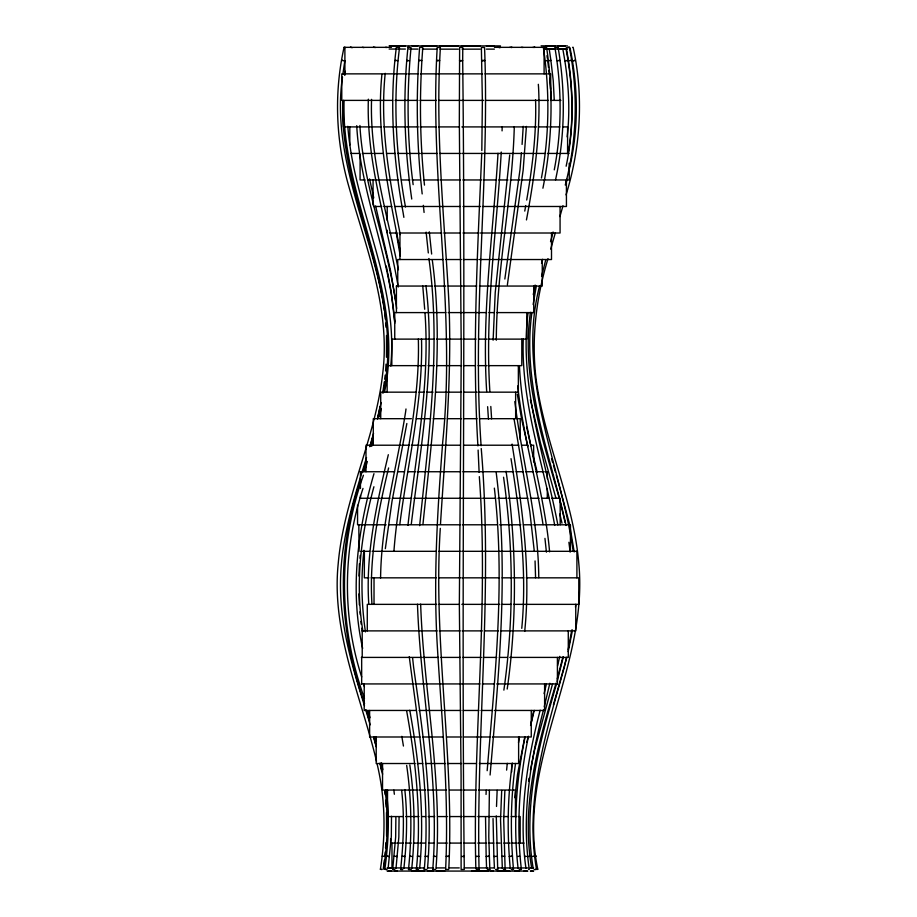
<?xml version="1.0" encoding="UTF-8"?>
<svg xmlns="http://www.w3.org/2000/svg" width="917" height="917" viewBox="0 0 917 917"><rect width="100%" height="100%" fill="white"/><g stroke="black" fill="none" stroke-linecap="round" stroke-linejoin="round"><path stroke-width="1.38" d="M368.37 99.185C366.124 163.215 387.559 224.642 398.253 287.032M371.557 99.368C369.643 157.369 386.917 213.512 398.425 269.747M386.573 835.754L386.504 812.519M493.117 340.196L495.226 292.615L509.726 154.984M496.303 340.23C496.555 268.658 512.385 198.232 514.288 126.752M391.513 816.245L391.33 836.43L388.132 868.388M395.88 817.677L395.663 836.957L392.694 869.35L394.86 869.603M399.067 817.609L398.838 837.095L396.006 868.388M523.275 338.946C520.925 402.678 543.529 463.521 554.728 525.43M380.589 577.997C381.185 521.681 396.992 467.108 405.623 411.79L405.99 408.982M496.28 815.889L497.702 869.465L496.842 869.625M496.51 806.456L497.152 790.305M481.746 153.231C477.677 250.696 471.968 348.334 477.917 445.868M481.815 150.537L482.376 100.859L481.368 47.604M502.069 130.879L502.184 126.672M445.788 869.545L445.616 869.465C449.17 794.477 441.73 719.627 437.237 644.857C433.282 577.08 437.501 509.199 442.751 441.616C456.288 310.141 429.179 179.01 437.214 47.489L440.217 47.489M448.826 868.227C454.396 754.76 432.881 641.843 440.298 528.375M523.229 126.294L522.082 144.428M526.415 126.42L523.183 169.886L507.376 284.878M359.005 576.048L359.43 563.737M486.044 794.443L486.216 790.236M489.391 790.362L488.784 836.694L489.816 869.465M440.389 47.627C435.334 129.205 443.599 210.704 448.356 292.076C452.826 369.505 445.249 446.866 440.492 524.088M427.517 868.319C433.317 800.988 423.001 733.783 413.624 667.289L412.57 657.649M433.214 869.591L432.755 869.465C439.908 780.596 420.502 692.759 417.476 604.223M435.988 868.284C442.98 779.771 423.654 692.312 420.651 604.131M498.011 153.288C493.3 232.62 481.551 311.86 486.686 391.502M501.255 152.027C496.682 231.737 484.692 311.333 489.861 391.353M419.642 868.353C424.869 815.477 419.149 762.325 409.761 710.251M424.846 869.591L424.273 869.465C430.692 798.122 418.335 727.112 409.257 656.618M514.873 797.721L517.509 774.51L524.696 737.383M393.943 551.037C399.296 480.061 420.341 410.587 418.335 338.992M501.691 790.477L500.544 819.97L502.333 868.342M504.866 790.683L503.72 819.993L505.129 869.557M390.722 366.043C398.975 283.112 353.721 207.689 347.83 126.305M487.168 770.693C494.905 676.78 505.393 582.284 494.355 488.131M490.091 775.014C498.71 674.511 508.958 573.308 496.2 472.61M385.587 370.995L386.034 364.141M386.481 357.286L386.515 335.439M422.084 47.375L419.631 47.386C415.768 96.182 416.719 145.299 422.187 193.934M422.806 47.615C419.229 93.385 419.734 139.441 424.479 185.108M417.224 869.591L416.398 869.454C421.671 816.382 416.1 763.013 406.609 710.732M527.963 313.454C519.056 385.541 544.515 455.302 557.891 525.028M411.045 47.604C406.563 93.179 407.114 139.246 413.143 184.649M521.395 152.807L520.019 169.542L504.843 279.02M386.561 856.489L384.865 856.169L385.197 852.076M385.541 847.996L386 842.551M409.062 869.511L408.501 869.431C412.065 834.837 411.699 799.853 406.667 765.42M411.756 868.365C415.321 833.977 414.771 799.2 409.819 764.973M531.929 312.468C521.521 385.484 550.647 455.531 566.064 525.464M521.762 628.351C527.218 571.589 520.054 514.643 511.01 458.66M524.696 631.412C531.161 568.723 521.945 505.886 512.076 444.092M419.642 525.659C428.652 436.996 441.249 347.554 428.915 258.502M422.932 524.513C431.93 436.595 444.298 347.898 432.228 259.591M530.427 312.319C521.269 375.981 542.325 438.372 559.393 498.745M567.13 136.851C570.638 107.621 568.265 78.014 562.832 49.174M381.908 74.449C375.913 134.226 389.06 193.556 400.374 251.9M385.22 73.326C379.569 127.52 389.725 181.6 400.27 234.569M359.98 558.224L360.243 555.461M363.946 550.292C360.839 577.389 361.458 604.911 365.436 631.893M402.758 869.58L400.614 869.396C403.469 843.204 404.592 816.715 401.669 790.477M403.881 868.388C406.77 842.219 407.71 815.752 404.775 789.548M506.608 770.12L507.273 763.322M398.54 47.386L396.362 47.283C389.221 102.532 393.21 158.549 403.193 213.18L403.87 217.352M399.525 47.615C392.763 100.664 395.938 154.492 405.486 207.001M407.95 525.361C415.699 454.947 430.119 384.521 425.007 313.327M411.274 524.306C420.846 445.272 435.907 365.505 425.924 285.657M385.335 548.664L392.04 501.118L406.85 423.505M575.475 607.18L575.784 604.475M503.88 690.123C513.921 619.548 513.612 547.781 503.559 477.23M507.204 689.045C517.532 616.809 516.454 543.368 506.058 471.212M383.237 869.282L384.372 860.089M386.538 869.476L384.831 869.316C388.464 842.987 389.874 816.164 386.08 789.766M381.942 869.568L380.395 869.293C385.885 834.355 385.346 798.409 377.105 763.941M383.707 868.376C387.467 842.677 388.716 816.462 385.083 790.683M512.374 763.07C507.399 797.928 507.101 833.324 510.219 868.365M515.537 763.471C510.505 798.547 510.31 834.172 513.497 869.442L513.463 869.431M344.769 75.423L345.331 71.308M384.452 392.419C405.944 291.87 341.204 200.124 343.932 100.595M399.778 524.673C407.549 462.89 423.218 401.612 421.511 338.935M382.779 392.774L384.28 381.896M384.659 379.18L385.22 375.099M528.593 781.043L528.971 778.304M342.465 77.097C326.704 185.773 407.859 283.972 383.065 393.049M342.855 74.392L344.803 60.889L341.72 60.362L342.534 60.362M533.144 304.49L536.33 285.955M533.27 294.54L535.161 285.061M568.013 153.724C574.271 118.969 572.632 83.206 565.972 48.635M541.431 178.036C549.421 135.051 549.845 90.863 543.38 47.65M571.761 629.979L568.231 649.488M554.269 169.863C562.029 129.595 561.846 88.078 554.911 47.707M518.518 742.61L519.446 737.062M524.765 211.082L525.739 205.557M526.702 200.032C532.399 166.974 536.56 133.458 535.574 99.85M526.45 219.931C534.68 176.179 540.755 131.727 538.543 87.115L538.325 84.307M572.495 630.094L568.162 651.689M525.086 736.993C516.168 780.126 513.107 824.543 518.094 868.376M528.456 736.248C519.343 779.966 516.214 824.979 521.383 869.408L521.36 869.408M542.91 188.214L543.46 185.452C552.24 139.946 553.536 93.098 546.543 47.248L544.377 47.478M380.119 406.414L377.414 418.725M566.144 166.218C574.386 127.245 573.733 86.806 566.202 47.787M379.478 416.776L381.14 408.65M539.551 286.104C515.95 376.727 560.562 463.2 573.251 551.3M541.569 276.315L545.798 259.683M533.683 710.801L530.599 725.519L534.244 710.388M530.427 770.039L534.76 749.269L552.607 683.704M377.563 418.748L381.094 402.529M526.897 742.197L528.112 736.672M563.336 656.893L557.158 681.469M566.442 657.592L564.356 667.037C546.096 732.5 524.409 800.587 536.525 869.327M555.507 179.95C565.067 136.415 565.674 91.138 558.063 47.248L558.029 47.248M388.327 454.706C376.772 503.433 365.528 553.203 368.749 603.638M388.613 467.945C377.964 512.248 369.092 557.662 371.924 603.455M566.431 181.91L567.038 179.228M569.136 169.851C578.73 129.882 578.421 87.998 569.996 47.856M557.57 665.914L559.783 656.366M562.878 657.076L557.215 679.016M543.598 709.529C530.037 761.523 521.452 815.729 529.269 869.373L528.685 869.442M544.262 706.766L549.845 683.245M540.17 710.205C526.817 761.672 518.403 815.293 525.968 868.388M544.102 693.619L546.406 683.944M566.855 657.191L553.409 704.921M481.104 445.742C471.831 312.961 489.816 180.317 484.554 47.512L481.631 47.443M372.864 436.538L370.319 446.075M373.964 473.699C357.573 530.164 349.721 590.399 362.651 648.422M373.918 486.755C361.126 533.671 354.764 583.155 362.96 631.458M565.285 185.051C576.976 140.141 578.409 92.789 569.342 47.26M541.534 263.351L542.612 259.305M550.544 241.687L553.1 232.001M556.413 684.231C539.196 743.756 522.541 806.009 533.213 868.388M373.54 433.374L369.769 446.739M556.069 683.131C538.325 742.781 520.627 805.252 531.677 867.975M360.794 479.843C335.278 552.298 338.843 631.653 364.553 703.534M363.086 471.739L366.135 460.93M548.011 258.64C534.829 302.06 530.015 348.437 538.313 393.29C548.698 450.912 573.985 505.175 578.833 563.875C588.703 668.722 515.675 763.781 537.786 869.293L536.949 869.465M550.704 249.149L555.312 232.884M559.92 216.595L562.992 205.74M566.064 194.885C580.667 147.236 583.82 96.102 573.125 47.294L572.667 47.306M363.441 475.235C337.559 547.254 338.488 626.575 364.473 698.433M364.611 471.109L367.362 461.492M371.672 446.373L373.23 440.871M362.994 488.417C343.004 549.34 341.938 615.834 361.676 676.964M366.536 457.549C353.698 498.745 340.528 540.766 340.482 584.358C340.31 625.967 352.036 666.315 364.462 705.62M511.95 47.397L511.399 47.558M478.777 856.34L478.193 856.489M481.23 448.539C493.22 588.84 476.083 729.107 479.041 869.465L478.456 869.637M445.616 869.431L448.734 869.488M432.755 869.431L435.667 869.488M530.175 856.191L527.791 856.547M501.599 856.432L504.728 856.226L503.892 856.398M534.107 856.478L536.09 856.169M428.159 856.478L427.356 856.512M424.284 869.431L426.852 869.499M509.325 856.455L512.443 856.214L511.617 856.352M565.674 60.579C562.855 61.416 569.927 60.304 567.119 60.339M573.159 60.637C570.58 61.393 577.572 60.086 574.455 60.396M568.941 60.728L571.486 60.35L570.787 60.419M523.034 47.455L521.326 47.363M546.429 47.283L545.833 47.375M420.467 856.478L419.482 856.478M416.398 869.419L418.542 869.511M496.67 856.375L493.873 856.409L493.037 818.56M476.221 869.396L479.018 869.431M568.047 47.42L569.319 47.283L567.199 47.673M557.949 47.26L555.266 47.661M557.674 60.705C555.152 61.084 562.132 60.063 558.98 60.511M498 47.363L499.307 47.26M534.175 47.443L534.989 47.26L532.846 47.42M547.369 60.545C550.028 60.109 543.242 60.946 546.062 60.717M532.261 856.455L534.932 856.169L534.107 856.226M489.219 869.625L489.804 869.442L487.351 869.408M376.509 761.225C361.08 696.163 331.22 632.191 338.201 563.76C343.806 498.344 375.466 438.601 382.71 373.471C390.894 308.055 365.23 245.515 348.059 183.778C335.782 139.395 333.994 92.308 344.07 47.306L345.216 47.397M535.528 869.476L536.502 869.327L534.084 869.648M509.806 47.329L511.973 47.34M483.912 60.854C487.305 60.109 479.373 60.293 482.743 60.877M519.607 856.237L517.612 856.467M499.318 47.73L500.464 47.432L499.456 47.26M525.097 856.478L525.601 856.421M527.55 856.226L527.057 856.272M520.673 869.499L521.326 869.408L519.217 869.58M525.888 856.398L525.212 856.467M512.637 869.568L513.428 869.419L511.319 869.545M436.194 856.512L433.432 856.226L434.234 856.467M380.406 869.259L381.243 869.305M535.253 856.191L536.09 856.134M536.926 869.327L537.671 869.27M488.303 856.489L489.3 856.272L486.159 856.375L485.529 817.013M503.422 869.499L505.576 869.442M495.535 869.442L497.702 869.454M461.675 60.877L462.684 60.614L462.776 47.581L460.46 47.306L459.623 47.512L459.325 121.399L461.262 352.896L459.348 604.601L461.079 775.323L461.113 869.488L464.289 869.476C461.148 599.856 465.825 330.235 462.684 60.614L459.497 60.568L460.506 60.877M463.509 856.547L464.357 856.375L461.652 856.489M408.501 869.408L411.297 869.625M550.028 60.316L550.888 60.35L553.249 80.753L554.246 99.964M421.35 60.854C423.482 60.384 417.075 60.052 419.482 60.74M438.979 60.877C441.948 60.293 434.303 60.098 437.661 60.831M510.299 856.455L509.405 856.489M409.498 60.82L406.896 60.407L407.641 60.705M448.333 856.547C451.153 856.123 443.748 855.997 447.015 856.524M427.712 867.952L433.076 867.929M530.886 867.941L533.625 867.929M427.712 871.127L433.076 871.116M530.886 871.127L533.637 871.116M390.229 45.953L408.294 45.919M412.077 45.907L500.487 45.907M480.141 45.976L462.088 45.988M486.388 45.965L494.366 45.942M480.141 49.151L462.088 49.163M486.4 49.14L494.378 49.128M436.458 867.929L444.699 867.906M527.814 867.952L497.427 867.952M384.831 869.305L386.389 869.454M436.458 871.104L444.711 871.093M509.806 871.081L395.193 871.07M514.62 871.081L519.194 871.07M523.848 871.139L527.825 871.127M389.117 45.861L405.371 45.873M458.317 45.976L440.022 45.965M558.098 46.01L565.055 46.01M391.433 47.34L344.884 47.34L344.93 73.864M494.481 47.34L544.159 47.34M389.117 49.037L405.371 49.059M458.317 49.163L440.011 49.151M558.098 49.186L565.055 49.186M406.609 73.864L341.777 73.864L341.777 100.389L392.614 100.389M407.985 73.864L417.992 73.864M420.525 73.864L482.48 73.864M485.013 73.864L547.277 73.864M548.618 73.864L550.716 73.864L550.716 100.389M395.101 100.389L417.934 100.389M420.043 100.389L436.4 100.389M438.762 100.389L483.729 100.389M486.021 100.389L548.263 100.389M550.578 100.389L560.895 100.389M381.346 126.913L343.439 126.913L343.439 100.389M383.879 126.913L418.118 126.913M420.043 126.913L436.263 126.913M438.762 126.913L459.291 126.913M461.847 126.913L483.729 126.913M484.543 126.913L536.663 126.913M538.978 126.913L548.263 126.913M549.787 126.913L559.863 126.913M562.832 126.913L567.6 126.913L567.589 153.437M350.867 153.437L359.796 153.437M362.33 153.437L372.474 153.437M373.746 153.437L382.744 153.437M386.47 153.437L395.296 153.437M397.657 153.437L407.973 153.437M408.844 153.437L420.032 153.437M421.281 153.437L437.122 153.437M439.919 153.437L460.391 153.437M461.847 153.437L534.302 153.437M535.459 153.437L545.03 153.437M547.415 153.437L558.384 153.437M559.53 153.437L568.964 153.437M365.104 179.961L360.072 179.961L360.129 154.835M367.74 179.961L398.161 179.961M401.394 179.961L409.91 179.961M412.249 179.961L420.479 179.961M423.769 179.961L439.025 179.961M440.79 179.961L460.391 179.961M462.844 179.961L481.31 179.961M483.202 179.961L496.498 179.961M498.791 179.961L507.961 179.961M510.253 179.961L520.134 179.961M521.452 179.961L530.874 179.961M532.009 179.961L569.262 179.961L569.193 163.215M373.597 206.485L381.724 206.485M383.982 206.485L391.765 206.485M394.918 206.485L460.196 206.485M463.016 206.485L480.565 206.485M482.755 206.485L505.313 206.485M506.941 206.485L566.442 206.485L566.408 179.961M387.41 233.01L387.215 230.224M389.668 233.01L397.027 233.01M399.124 233.01L441.742 233.01M443.908 233.01L460.368 233.01M463.016 233.01L478.972 233.01M480.405 233.01L502.493 233.01M503.284 233.01L512.362 233.01M513.302 233.01L560.069 233.01L560.069 206.485M442.957 259.534L397.737 259.534L397.76 286.058M445.765 259.534L461.205 259.534M463.234 259.534L478.044 259.534M479.453 259.534L490.687 259.534M491.844 259.534L551.507 259.534L551.507 233.01M396.373 286.058L431.953 286.058M434.532 286.058L445.765 286.058M448.218 286.058L476.645 286.058M479.453 286.058L497.048 286.058M497.702 286.058L542.268 286.058L542.256 259.534M445.857 312.594L394.734 312.594L394.746 339.118M448.218 312.594L486.56 312.594M488.91 312.594L494.332 312.594M497.048 312.594L533.74 312.594L533.694 286.058M434.039 339.118L391.823 339.118L391.823 365.642M436.664 339.118L461.606 339.118M462.925 339.118L476.049 339.118M478.674 339.118L486.56 339.118M487.867 339.118L526.805 339.118L526.794 312.594M425.522 365.642L387.134 365.642L387.134 392.167M428.101 365.642L434.349 365.642M436.916 365.642L461.606 365.642M463.91 365.642L475.476 365.642M478.055 365.642L487.053 365.642M488.543 365.642L521.796 365.642L521.796 339.118M416.352 392.167L380.715 392.167L380.738 418.691M418.931 392.167L424.101 392.167M426.634 392.167L433.065 392.167M435.632 392.167L446.063 392.167M447.347 392.167L461.56 392.167M463.91 392.167L476.771 392.167M478.055 392.167L518.357 392.167L518.357 365.642M411.389 418.691L373.276 418.691L373.299 445.215M416.352 418.691L430.681 418.691M433.145 418.691L444.825 418.691M447.347 418.691L461.56 418.691M464.117 418.691L477.058 418.691M479.866 418.691L515.652 418.691L515.629 392.167M516.558 418.691L520.237 418.691L520.203 439.633M400.569 445.215L365.986 445.215L365.986 471.739M401.818 445.215L409.269 445.215M411.389 445.215L419.195 445.215M420.445 445.215L429.133 445.215M430.371 445.215L460.254 445.215M463.543 445.215L518.713 445.215M521.601 445.215L527.997 445.215M530.909 445.215L533.648 445.215L533.648 461.962M360.278 471.739L394.585 471.739M398.093 471.739L404.294 471.739M408.019 471.739L415.47 471.739M417.304 471.739L426.394 471.739M427.528 471.739L460.609 471.739M462.844 471.739L513.612 471.739M516.053 471.739L523.206 471.739M525.636 471.739L533.304 471.739M535.941 471.739L542.818 471.739M544.79 471.739L547.438 471.739M359.991 498.263L379.787 498.263M380.945 498.263L390.034 498.263M392.316 498.263L411.63 498.263M413.899 498.263L423.104 498.263M424.262 498.263L460.609 498.263M461.503 498.263L480.966 498.263M482.651 498.263L495.719 498.263M497.908 498.263L506.688 498.263M508.098 498.263L527.871 498.263M530.427 498.263L539.058 498.263M541.936 498.263L549.054 498.263M551.874 498.263L559.714 498.263M386.126 524.788L357.561 524.788L357.561 505.244M388.705 524.788L460.105 524.788M462.374 524.788L481.723 524.788M483.11 524.788L497.025 524.788M499.627 524.788L520.81 524.788M523.458 524.788L532.112 524.788M533.522 524.788L570.466 524.788L570.42 551.312M359.051 551.312L358.822 524.788M360.759 551.312L369.585 551.312M372.13 551.312L436.24 551.312M438.876 551.312L460.46 551.312M461.801 551.312L576.953 551.312M368.909 577.836L364.347 577.836L364.393 551.312M371.133 577.836L436.24 577.836M438.876 577.836L460.46 577.836M461.801 577.836L499.456 577.836M502.149 577.836L512.385 577.836M513.646 577.836L523.767 577.836M526.289 577.836L578.787 577.836L578.787 604.36L513.646 604.36M436.618 604.36L367.281 604.36L367.281 630.885M439.06 604.36L459.463 604.36M461.813 604.36L483.305 604.36M484.577 604.36L499.776 604.36M502.275 604.36L511.124 604.36M437.145 630.885L362.204 630.885L362.226 657.409M439.312 630.885L460.151 630.885M462.157 630.885L482.308 630.885M484.52 630.885L498.435 630.885M500.762 630.885L575.75 630.885L575.75 604.36M361.344 657.409L421.442 657.409M422.748 657.409L438.498 657.409M440.928 657.409L460.414 657.409M462.856 657.409L481.196 657.409M483.167 657.409L496.785 657.409M499.41 657.409L507.181 657.409M509.772 657.409L568.299 657.409L568.276 630.885M361.344 683.933L413.647 683.933M414.954 683.933L479.969 683.933M482.365 683.933L494.297 683.933M496.693 683.933L557.467 683.933M416.249 710.457L364.198 710.457L364.221 683.933M419.08 710.457L442.957 710.457M444.149 710.457L460.873 710.457M463.257 710.457L478.777 710.457M481.047 710.457L492.475 710.457M494.297 710.457L544.618 710.457L544.606 683.933M420.055 736.993L369.62 736.993L369.62 710.457M422.76 736.993L430.222 736.993M430.979 736.993L442.934 736.993M446.739 736.993L461.125 736.993M463.257 736.993L489.942 736.993M492.486 736.993L531.264 736.993L531.264 710.457M415.08 763.517L376.199 763.517L376.199 736.993M417.269 763.517L422.76 763.517M425.499 763.517L445.33 763.517M447.427 763.517L461.606 763.517M463.864 763.517L476.049 763.517M479.362 763.517L518.621 763.517L518.621 736.993M417.716 790.041L382.527 790.041L382.549 763.517M419.023 790.041L425.557 790.041M427.884 790.041L434.692 790.041M435.999 790.041L446.453 790.041M449.972 790.041L461.904 790.041M463.28 790.041L476.049 790.041M478.766 790.041L510.631 790.041M511.709 790.041L515.434 790.041L515.411 816.566M403.354 816.566L387.513 816.566L387.536 790.041M405.761 816.566L411.217 816.566M412.501 816.566L419.023 816.566M422.141 816.566L425.557 816.566M428.17 816.566L434.692 816.566M438.521 816.566L447.255 816.566M449.33 816.566L461.904 816.566M463.28 816.566L475.671 816.566M477.791 816.566L500.957 816.566M503.112 816.566L508.488 816.566M511.205 816.566L516.764 816.566M518.621 816.566L520.18 816.566L520.18 843.09M395.938 843.09L390.619 843.09L390.619 838.895M397.027 843.09L403.274 843.09M405.761 843.09L411.309 843.09M413.407 843.09L418.863 843.09M419.963 843.09L425.419 843.09M428.697 843.09L434.154 843.09M438.085 843.09L447.255 843.09M449.33 843.09L461.343 843.09M463.956 843.09L475.499 843.09M477.768 843.09L486.09 843.09M488.394 843.09L493.873 843.09M496.384 843.09L500.086 843.09M503.8 843.09L509.944 843.09M511.205 843.09L516.764 843.09M517.967 843.09L524.054 843.09M423.814 867.952L387.146 867.918M449.364 867.906L459.245 867.906M464.254 867.906L488.222 867.929M411.79 871.15L423.814 871.139M527.115 871.07L497.427 871.139M541.11 45.85L567.451 45.93M545.89 45.999L555.335 46.01M436.652 45.965L422.313 45.93M543.896 49.037L567.451 49.117M545.89 49.174L555.335 49.186M436.641 49.14L422.301 49.105M494.71 856.512L493.873 856.455L494.458 868.307M388.235 867.883L391.444 867.883M530.324 867.883L532.926 867.895M530.324 871.07L532.926 871.07M388.235 871.07L391.444 871.07M471.51 871.081L488.222 871.116M409.097 45.884L417.9 45.907M409.097 49.059L417.9 49.094M490.882 867.941L493.403 867.941M490.87 871.116L493.392 871.127M387.146 871.104L397.313 871.127M486.984 856.535L486.159 856.444L486.583 868.261M400.614 869.385L401.302 869.442M397.462 60.797C399.835 60.74 393.462 60.041 395.731 60.625M412.18 856.478L409.658 856.203L410.312 856.329M547.93 60.9L550.888 60.384L549.168 48.658M476.324 856.535L475.659 856.432L478.777 856.295M394.184 856.18L397.302 856.524L396.603 856.432M402.735 856.26C400.144 856.065 406.873 856.616 404.191 856.444M382.813 856.169L382.148 856.18L384.67 856.409M425.901 856.421L425.098 856.295L428.205 856.432M418.175 856.386L417.373 856.272L420.467 856.444M387.444 856.237C384.257 855.928 391.387 856.868 388.751 856.398M386.963 869.625L386.378 869.557M393.553 869.465L392.751 869.362M410.048 47.352L407.985 47.283C402.62 97.775 404.489 148.829 411.744 199.035M387.008 47.443L385.415 47.397M375.477 47.512L373.379 47.248L374.033 47.375M362.375 47.329L363.946 47.604M351.131 47.363L350.34 47.271L352.266 47.684M408.592 47.558L407.905 47.375M345.182 47.638L344.116 47.352M343.967 60.625L344.689 60.82M365.7 709.735L370.204 724.82M551.518 458.638L552.71 462.707M553.501 465.423L555.473 472.198M556.264 474.914L569.468 523.722L574.202 551.942M363.636 683.841L364.416 686.592M368.004 710.824L369.952 717.713M366.456 710.297L369.505 721.117M555.931 498.172L540.388 442.659L530.393 399.766M373.597 737.188L376.245 746.805M373.861 737.383L375.638 744.168M375.191 736.867L376.257 740.936M530.874 445.926L526.679 427.184M533.201 455.623L537.179 472.232M527.779 446.636L521.521 418.507L517.291 394.161M560.149 501.45L565.101 522.53M559.828 514.013L561.983 523.183M373.746 197.866L369.562 178.918M375.626 205.993L390.608 270.974L395.835 302.369M386.206 266.033L387.49 271.604M380.211 763.265L382.595 774.235M379.97 763.334L381.713 771.575M381.392 762.784L382.813 769.65M387.742 272.957L391.215 291.847L394.791 323.174M396.121 232.024L400.236 255.912M568.907 542.279L570.145 552.137M401.818 736.34L403.434 746.037M543.036 524.65C536.021 478.147 522.679 432.755 517.727 385.908M384.418 310.84C374.686 240.3 340.436 173.989 342.775 101.684M513.978 418.576L529.808 511.468L534.313 551.426M361.676 628.248L362.077 630.976M546.979 55.628L547.357 58.229M384.647 790.683L385.243 794.775M396.637 308.57C388.934 246.684 363.396 188.031 359.9 125.491M393.874 790.145L394.356 794.26M547.896 62.173L548.526 67.56M548.836 70.254L549.294 74.288M549.764 78.335L550.498 89.167M549.592 551.874C544.217 489.208 522.426 429.053 519.446 366.078M544.95 538.382L546.417 552.16M514.838 401.566C521.979 460.368 538.428 518.116 538.76 577.676M429.294 231.795L431.643 254.032M426.13 232.127L428.319 252.943M423.345 205.328L424.078 212.446M422.76 285.966L424.697 309.224M359.98 611.754L360.232 614.505M360.885 621.394L361.138 624.145M384.636 312.216L385.255 319.047M385.621 323.139L385.988 327.243M491.615 418.851L490.801 406.483M488.44 419.08L487.626 406.69M394.723 321.34C389.335 254.834 360.358 192.455 356.724 125.686M535.058 560.952L535.574 577.721M385.633 800.232L386.114 807.063M550.636 91.883L551.06 100.033M478.112 450.064L479.132 472.438M479.316 476.634C489.082 607.192 472.496 737.635 475.831 868.216M359.005 593.872L359.338 604.853M576.908 551.312L576.908 577.836M560.184 498.263L560.184 524.788M557.41 657.409L557.41 683.933M547.3 471.739L547.3 478.72M547.3 488.486L547.3 498.263M544.102 47.34L544.102 73.864M511.663 763.517L511.663 771.885M399.95 233.01L399.95 259.534M396.419 286.058L396.419 312.594M391.972 843.09L391.972 868.216M387.215 206.485L387.215 220.447M374.021 577.836L374.021 604.36M373.07 179.961L373.07 205.087M361.665 657.409L361.665 683.933M360.45 471.739L360.45 488.486M360.45 495.467L360.45 498.263M349.813 126.913L349.813 145.058"/></g></svg>
